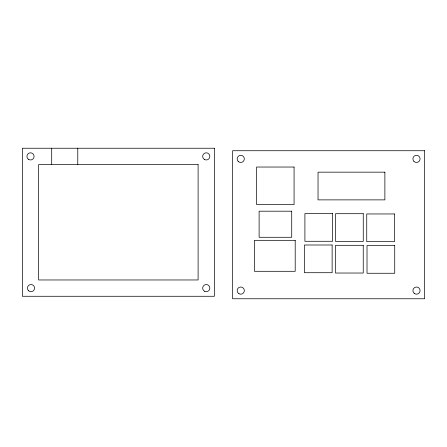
<?xml version="1.0" encoding="UTF-8"?>
<svg xmlns="http://www.w3.org/2000/svg" width="447" height="447" viewBox="0 0 447 447"><rect width="100%" height="100%" fill="white"/><g stroke="black" fill="none" stroke-linecap="round" stroke-linejoin="round"><path stroke-width="0.67" d="M77.778 148.236L77.778 164.541M51.696 148.236L51.696 164.541M214.404 148.236L22.35 148.236L22.35 296.272L214.404 296.272L214.404 148.236M424.65 150.728L232.596 150.728L232.596 298.764L424.65 298.764L424.65 150.728M198.099 164.541L38.654 164.541L38.654 279.967L198.099 279.967L198.099 164.541M294.07 167.033L256.572 167.033L256.572 204.53L294.07 204.53L294.07 167.033M384.878 172.162L318.035 172.162L318.035 199.876L384.878 199.876L384.878 172.162M291.718 211.191L259.115 211.191L259.115 237.279L291.718 237.279L291.718 211.191M332.624 213.571L304.91 213.571L304.91 241.285L332.624 241.285L332.624 213.571M363.26 213.7L335.546 213.7L335.546 241.414L363.26 241.414L363.26 213.7M394.455 213.957L366.741 213.957L366.741 241.671L394.455 241.671L394.455 213.957M295.199 240.324L254.444 240.324L254.444 271.301L295.199 271.301L295.199 240.324M332.132 245.001L304.413 245.001L304.413 272.715L332.132 272.715L332.132 245.001M363.238 245.308L335.518 245.308L335.518 273.028L363.238 273.028L363.238 245.308M394.729 245.543L367.015 245.543L367.015 273.262L394.729 273.262L394.729 245.543M28.709 159.495A3.587 3.587 0 0 0 34.089 156.389A3.587 3.587 0 0 0 28.709 153.282A3.587 3.587 0 0 0 28.709 159.495M28.642 290.818A3.587 3.587 0 0 0 34.525 288.818A3.587 3.587 0 0 0 29.854 284.722A3.587 3.587 0 0 0 28.642 290.818M204.458 291.226A3.587 3.587 0 0 0 209.839 288.119A3.587 3.587 0 0 0 204.458 285.013A3.587 3.587 0 0 0 204.458 291.226M204.458 159.495A3.587 3.587 0 0 0 209.839 156.389A3.587 3.587 0 0 0 204.458 153.282A3.587 3.587 0 0 0 204.458 159.495M238.955 293.718A3.587 3.587 0 0 0 244.336 290.611A3.587 3.587 0 0 0 238.955 287.505A3.587 3.587 0 0 0 238.955 293.718M414.542 293.618A3.587 3.587 0 0 0 420.079 290.801A3.587 3.587 0 0 0 414.872 287.41A3.587 3.587 0 0 0 414.542 293.618M413.961 161.417A3.587 3.587 0 0 0 419.962 159.808A3.587 3.587 0 0 0 415.57 155.416A3.587 3.587 0 0 0 413.961 161.417M238.212 161.417A3.587 3.587 0 0 0 244.213 159.808A3.587 3.587 0 0 0 239.821 155.416A3.587 3.587 0 0 0 238.212 161.417"/></g></svg>
